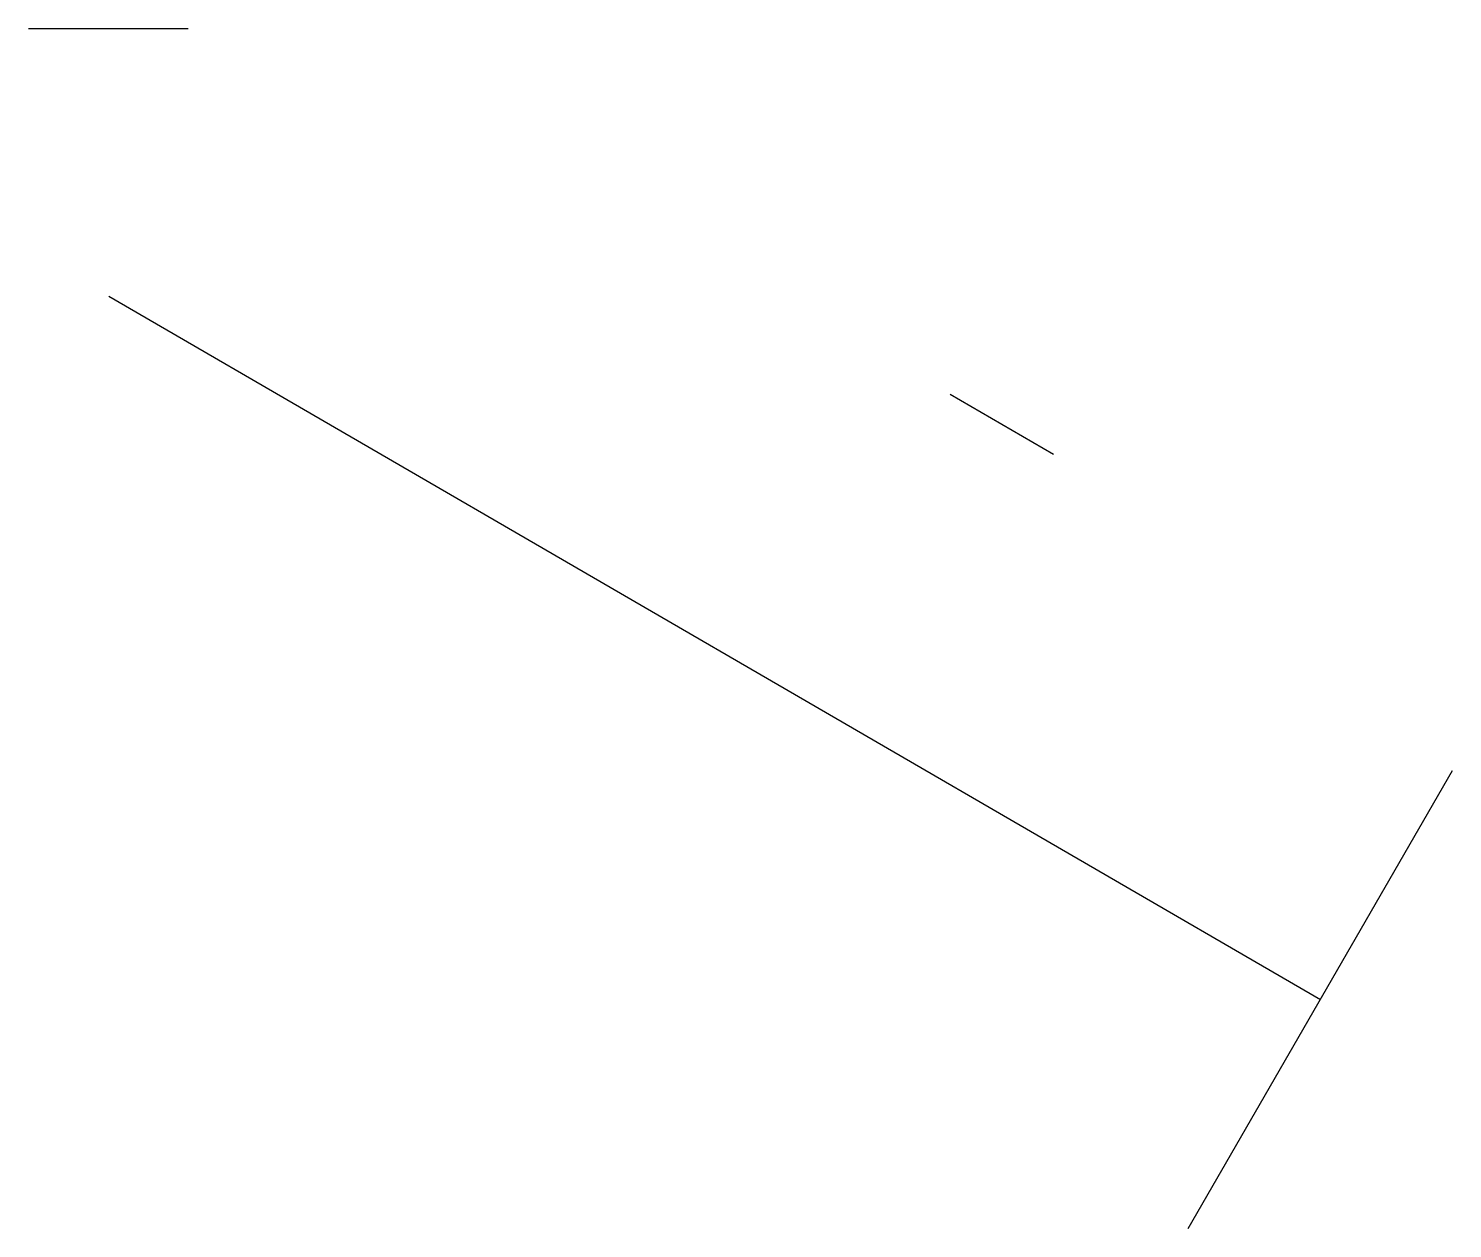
# Model space of a CAD drawing. Extents: x -4 to 67.3, y -46.7 to 13.4.
import ezdxf

# ---------------------------------------------------------------- set-up
doc = ezdxf.new("R2010")
doc.units = 0
doc.layers.get('0').update_dxf_attribs({"linetype": 'CONTINUOUS'})
doc.layers.add('LAYER1', color=3, linetype='CONTINUOUS')

msp = doc.modelspace()

# ---------------------------------------------------------------- linework, layer by layer
at = {"color": 0}
msp.add_line((-4.026, 13.409, 24), (3.974, 13.409, 24), dxfattribs=at)
at = {"layer": 'LAYER1', "extrusion": (1.16553e-17, 1.64191e-15, -1)}
for p, q in [((0, 0, 24), (0, 0, -24)), ((0, 0), (60.721, -35.26)), ((34.74, -20.26, 14.5), (34.74, -20.26, -14.5))]:
    msp.add_line(p, q, dxfattribs=at)
at = {"layer": 'LAYER1', "color": 0, "extrusion": (0.29016, 0.503991, -0.813511)}
msp.add_line((42.163, -4.92, 1.325), (47.352, -7.932, 1.311), dxfattribs=at)
at = {"layer": 'LAYER1', "extrusion": (0.39808, 0.054831, 0.915711)}
msp.add_line((54.096, -46.734), (67.346, -23.786), dxfattribs=at)

doc.saveas('drawing.dxf')
